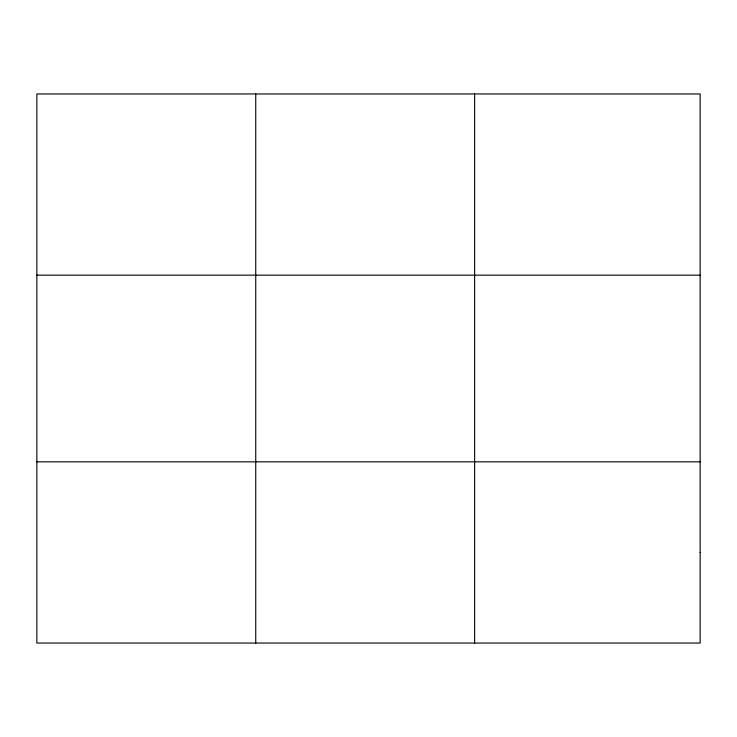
<?xml version="1.0" encoding="UTF-8"?>
<svg xmlns="http://www.w3.org/2000/svg" width="737" height="737" viewBox="0 0 737 737"><rect width="100%" height="100%" fill="white"/><g stroke="black" fill="none" stroke-linecap="round" stroke-linejoin="round"><path stroke-width="1.11" d="M255.739 643.042L255.739 93.958M474.628 643.042L474.628 93.958M36.85 275.159L700.15 275.159M36.85 461.841L700.15 461.841M700.15 552.437L700.15 643.042L36.85 643.042L36.85 93.958L700.15 93.958L700.15 552.437"/></g></svg>
